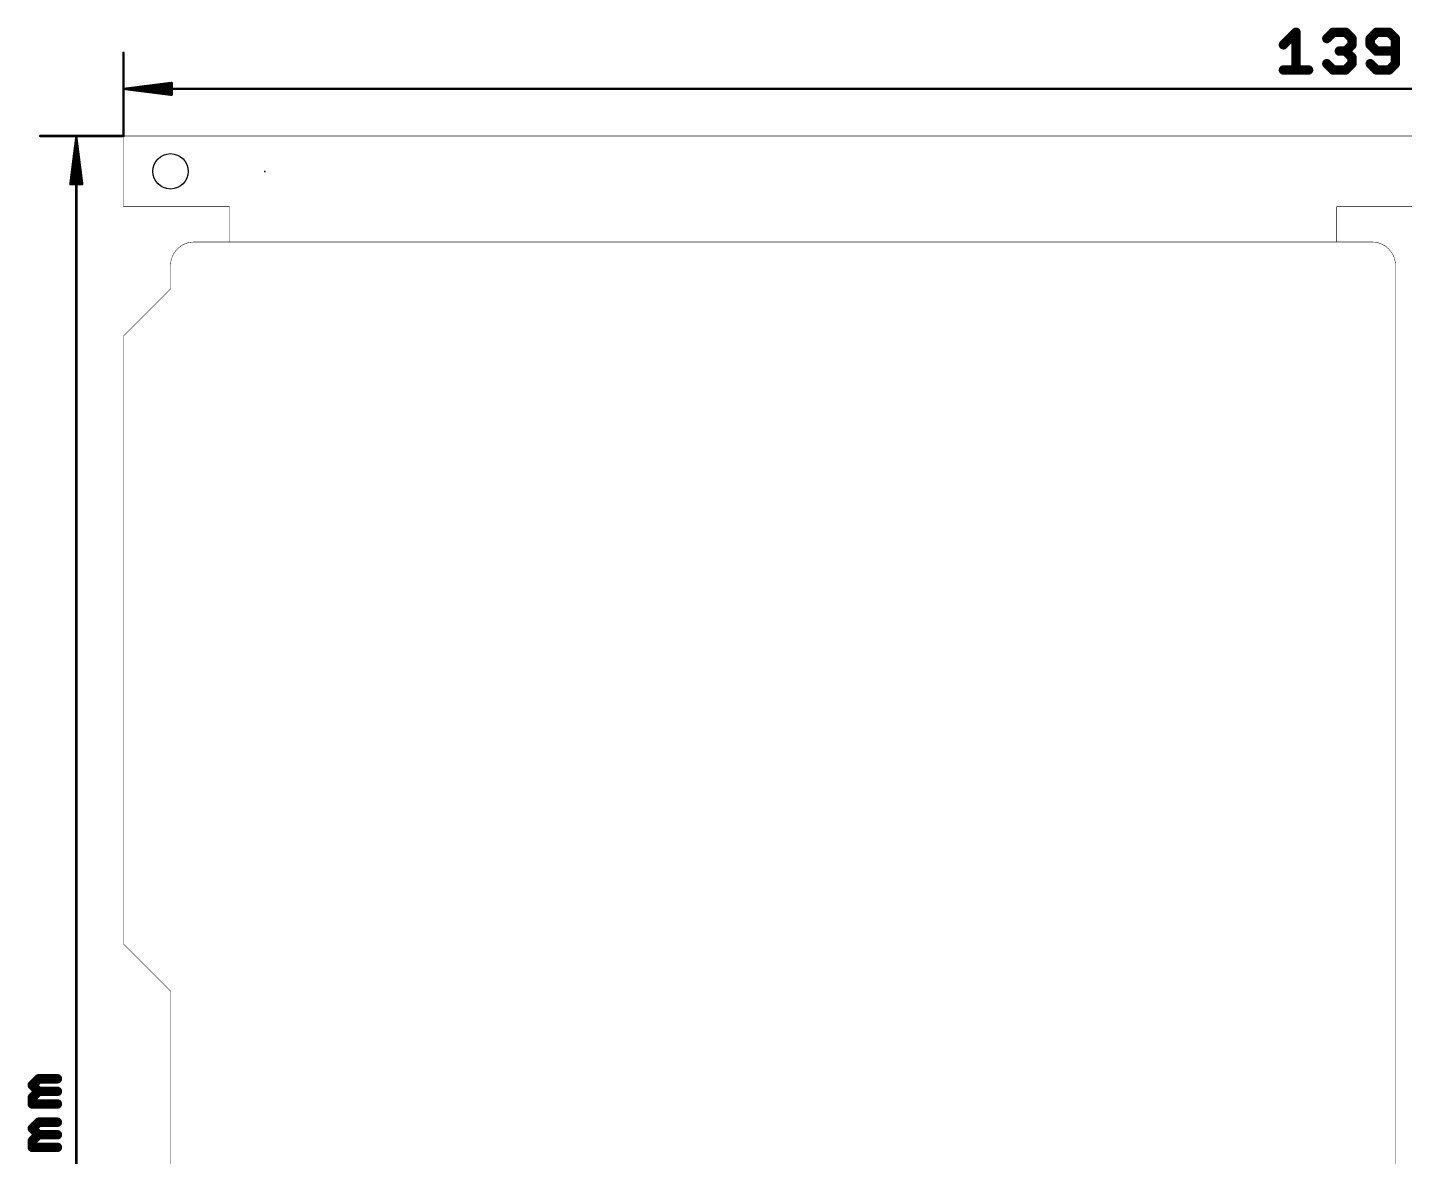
# Model space of a CAD drawing. Extents: x -6 to 140, y -6 to 118.
# Drawn here: x -5.2 to 69.1, y 57.4 to 118.2 of the extents above; entities that cross this region are included whole.
import ezdxf

# ---------------------------------------------------------------- set-up
doc = ezdxf.new("R2010")
doc.units = 0
for name, color, linetype in [('20', 214, 'CONTINUOUS'), ('23', 178, 'CONTINUOUS'), ('50', 251, 'CONTINUOUS')]:
    doc.layers.add(name, color=color, linetype=linetype)

msp = doc.modelspace()

# ---------------------------------------------------------------- linework, layer by layer
at = {"layer": '20'}
for points, const_width in [([(3.81, 106.68, 0.4142), (2.54, 105.41)], 0.0254), ([(3.81, 106.6864, 1), (3.81, 106.6737)], 0.0127), ([(3.81, 106.6737, 1), (3.81, 106.6864)], 0.0127), ([(68.58, 105.41, 0.4142), (67.31, 106.68)], 0.0254), ([(67.31, 106.6864, 1), (67.31, 106.6737)], 0.0127), ([(67.31, 106.6737, 1), (67.31, 106.6864)], 0.0127), ([(2.5463, 105.41, 1), (2.5337, 105.41)], 0.0127), ([(2.5337, 105.41, 1), (2.5463, 105.41)], 0.0127), ([(68.5863, 105.41, 1), (68.5737, 105.41)], 0.0127), ([(68.5737, 105.41, 1), (68.5863, 105.41)], 0.0127), ([(2.5337, 104.14, 1), (2.5463, 104.14)], 0.0127), ([(2.5445, 104.1355, 1), (2.5355, 104.1445)], 0.0127), ([(0.0064, 101.6, 1), (-0.0064, 101.6)], 0.0127), ([(-0.0045, 101.6045, 1), (0.0045, 101.5955)], 0.0127), ([(-0.0064, 68.834, 1), (0.0064, 68.834)], 0.0127), ([(0.0045, 68.8385, 1), (-0.0045, 68.8295)], 0.0127), ([(2.5463, 66.294, 1), (2.5337, 66.294)], 0.0127), ([(2.5355, 66.2895, 1), (2.5445, 66.2985)], 0.0127)]:
    msp.add_lwpolyline(points, format="xyb", dxfattribs=dict(at, const_width=const_width))
at = {"layer": '20', "const_width": 0.0254}
for points in [[(67.31, 106.68), (3.81, 106.68)], [(2.54, 104.14), (2.54, 105.41)], [(68.58, 105.41), (68.58, 54.61)], [(0, 101.6), (2.54, 104.14)], [(0, 68.834), (0, 101.6)], [(2.54, 66.294), (0, 68.834)], [(2.54, 55.88), (2.54, 66.294)]]:
    msp.add_lwpolyline(points, dxfattribs=at)
at = {"layer": '20'}
msp.add_circle((2.54, 110.49), 0.9525, dxfattribs=at)
at = {"layer": '23'}
msp.add_point((7.62, 110.49), dxfattribs=at)
at = {"layer": '50'}
for points, const_width in [([(62.5349, 117.3098), (63.2128, 117.9877)], 0.508), ([(63.2128, 117.9877), (63.2128, 115.954)], 0.508), ([(64.8737, 117.6488), (65.2126, 117.9877)], 0.508), ([(65.2126, 117.9877), (65.8905, 117.9877)], 0.508), ([(65.8905, 117.9877), (66.2295, 117.6488)], 0.508), ([(67.5514, 117.9877), (67.2125, 117.6488)], 0.508), ([(68.2293, 117.9877), (67.5514, 117.9877)], 0.508), ([(68.5683, 117.6488), (68.2293, 117.9877)], 0.508), ([(66.2295, 117.3098), (65.8905, 116.9709)], 0.508), ([(66.2295, 117.6488), (66.2295, 117.3098)], 0.508), ([(67.2125, 117.6488), (67.2125, 117.3098)], 0.508), ([(67.2125, 117.3098), (67.5514, 116.9709)], 0.508), ([(68.5683, 116.293), (68.5683, 117.6488)], 0.508), ([(0, 112.395), (0, 116.885)], 0.13), ([(65.2126, 115.954), (64.8737, 116.293)], 0.508), ([(65.8905, 116.9709), (65.5516, 116.9709)], 0.508), ([(65.8905, 116.9709), (66.2295, 116.6319)], 0.508), ([(66.2295, 116.293), (65.8905, 115.954)], 0.508), ([(66.2295, 116.6319), (66.2295, 116.293)], 0.508), ([(67.2125, 116.293), (67.5514, 115.954)], 0.508), ([(67.5514, 116.9709), (68.5683, 116.9709)], 0.508), ([(68.2293, 115.954), (68.5683, 116.293)], 0.508), ([(62.5349, 115.954), (63.8907, 115.954)], 0.508), ([(65.8905, 115.954), (65.2126, 115.954)], 0.508), ([(67.5514, 115.954), (68.2293, 115.954)], 0.508), ([(0.065, 114.935), (2.6, 115.2542)], 0.13), ([(0.065, 114.935), (2.6, 115.195)], 0.13), ([(0.065, 114.935), (2.6, 115.065)], 0.13), ([(2.6, 115.2542), (2.6, 114.6158)], 0.13), ([(0.065, 114.935), (139.635, 114.935)], 0.13), ([(2.6, 114.6158), (0.065, 114.935)], 0.13), ([(2.6, 114.805), (0.065, 114.935)], 0.13), ([(2.6, 114.675), (0.065, 114.935)], 0.13), ([(0, 112.395), (-4.49, 112.395)], 0.13), ([(-2.54, 112.33), (-2.8592, 109.795)], 0.13), ([(-2.54, 112.33), (-2.8, 109.795)], 0.13), ([(-2.54, 112.33), (-2.67, 109.795)], 0.13), ([(-2.54, 112.33), (-2.54, -5.65)], 0.13), ([(-2.2208, 109.795), (-2.54, 112.33)], 0.13), ([(-2.41, 109.795), (-2.54, 112.33)], 0.13), ([(-2.28, 109.795), (-2.54, 112.33)], 0.13), ([(0, 108.585), (0, 112.395)], 0.0254), ([(0, 112.395), (139.7, 112.395)], 0.0254), ([(-2.8592, 109.795), (-2.2208, 109.795)], 0.13), ([(5.715, 108.585), (0, 108.585)], 0.0254), ([(5.715, 106.68), (5.715, 108.585)], 0.0254), ([(65.405, 106.68), (65.405, 108.585)], 0.0254), ([(65.405, 108.585), (76.835, 108.585)], 0.0254), ([(-4.9148, 61.2308), (-4.5759, 61.5698)], 0.508), ([(-4.5759, 61.5698), (-3.559, 61.5698)], 0.508), ([(-4.5759, 60.8919), (-4.9148, 61.2308)], 0.508), ([(-4.9148, 60.5529), (-4.5759, 60.8919)], 0.508), ([(-4.5759, 60.8919), (-3.559, 60.8919)], 0.508), ([(-4.9148, 60.214), (-4.9148, 60.5529)], 0.508), ([(-3.559, 60.214), (-4.9148, 60.214)], 0.508), ([(-4.9148, 58.892), (-4.5759, 59.231)], 0.508), ([(-4.5759, 59.231), (-3.559, 59.231)], 0.508), ([(-4.5759, 58.5531), (-4.9148, 58.892)], 0.508), ([(-4.9148, 58.2141), (-4.5759, 58.5531)], 0.508), ([(-4.5759, 58.5531), (-3.559, 58.5531)], 0.508), ([(-4.9148, 57.8752), (-4.9148, 58.2141)], 0.508), ([(-3.559, 57.8752), (-4.9148, 57.8752)], 0.508)]:
    msp.add_lwpolyline(points, dxfattribs=dict(at, const_width=const_width))
for points, const_width in [([(63.3398, 117.9877, 1), (63.0858, 117.9877)], 0.254), ([(63.3026, 117.8979, 1), (63.123, 118.0775)], 0.254), ([(65.2126, 118.1147, 1), (65.2126, 117.8607)], 0.254), ([(65.3024, 117.8979, 1), (65.1228, 118.0775)], 0.254), ([(65.9803, 118.0775, 1), (65.8007, 117.8979)], 0.254), ([(65.8905, 117.8607, 1), (65.8905, 118.1147)], 0.254), ([(67.5514, 118.1147, 1), (67.5514, 117.8607)], 0.254), ([(67.6412, 117.8979, 1), (67.4616, 118.0775)], 0.254), ([(68.3191, 118.0775, 1), (68.1395, 117.8979)], 0.254), ([(68.2293, 117.8607, 1), (68.2293, 118.1147)], 0.254), ([(62.4451, 117.3996, 1), (62.6247, 117.22)], 0.254), ([(64.7839, 117.7386, 1), (64.9635, 117.559)], 0.254), ([(66.3565, 117.6488, 1), (66.1025, 117.6488)], 0.254), ([(66.1025, 117.3098, 1), (66.3565, 117.3098)], 0.254), ([(66.1397, 117.559, 1), (66.3193, 117.7386)], 0.254), ([(66.3193, 117.22, 1), (66.1397, 117.3996)], 0.254), ([(67.3395, 117.6488, 1), (67.0855, 117.6488)], 0.254), ([(67.1227, 117.7386, 1), (67.3023, 117.559)], 0.254), ([(67.3023, 117.3996, 1), (67.1227, 117.22)], 0.254), ([(67.0855, 117.3098, 1), (67.3395, 117.3098)], 0.254), ([(68.6953, 117.6488, 1), (68.4413, 117.6488)], 0.254), ([(68.4785, 117.559, 1), (68.6581, 117.7386)], 0.254), ([(0.0325, 116.885, 1), (-0.0325, 116.885)], 0.065), ([(64.9635, 116.3828, 1), (64.7839, 116.2032)], 0.254), ([(65.5516, 117.0979, 1), (65.5516, 116.8439)], 0.254), ([(65.9803, 117.0607, 1), (65.8007, 116.8811)], 0.254), ([(65.8007, 117.0607, 1), (65.9803, 116.8811)], 0.254), ([(65.8905, 116.8439, 1), (65.8905, 117.0979)], 0.254), ([(66.3565, 116.6319, 1), (66.1025, 116.6319)], 0.254), ([(66.1397, 116.5421, 1), (66.3193, 116.7217)], 0.254), ([(66.3193, 116.2032, 1), (66.1397, 116.3828)], 0.254), ([(67.3023, 116.3828, 1), (67.1227, 116.2032)], 0.254), ([(67.5514, 117.0979, 1), (67.5514, 116.8439)], 0.254), ([(67.4616, 116.8811, 1), (67.6412, 117.0607)], 0.254), ([(68.6581, 116.2032, 1), (68.4785, 116.3828)], 0.254), ([(68.5683, 116.8439, 1), (68.5683, 117.0979)], 0.254), ([(62.5349, 116.081, 1), (62.5349, 115.827)], 0.254), ([(63.0858, 115.954, 1), (63.3398, 115.954)], 0.254), ([(63.8907, 115.827, 1), (63.8907, 116.081)], 0.254), ([(65.2126, 116.081, 1), (65.2126, 115.827)], 0.254), ([(65.1228, 115.8642, 1), (65.3024, 116.0438)], 0.254), ([(65.8007, 116.0438, 1), (65.9803, 115.8642)], 0.254), ([(65.8905, 115.827, 1), (65.8905, 116.081)], 0.254), ([(66.1025, 116.293, 1), (66.3565, 116.293)], 0.254), ([(67.5514, 116.081, 1), (67.5514, 115.827)], 0.254), ([(67.4616, 115.8642, 1), (67.6412, 116.0438)], 0.254), ([(68.1395, 116.0438, 1), (68.3191, 115.8642)], 0.254), ([(68.2293, 115.827, 1), (68.2293, 116.081)], 0.254), ([(68.4413, 116.293, 1), (68.6953, 116.293)], 0.254), ([(2.6325, 115.2542, 1), (2.5675, 115.2542)], 0.065), ([(2.6041, 115.222, 1), (2.5959, 115.2865)], 0.065), ([(2.6033, 115.1627, 1), (2.5967, 115.2273)], 0.065), ([(2.6017, 115.0325, 1), (2.5983, 115.0975)], 0.065), ([(0.065, 114.9675, 1), (0.065, 114.9025)], 0.065), ([(0.0691, 114.9672, 1), (0.0609, 114.9028)], 0.065), ([(0.0633, 114.9675, 1), (0.0667, 114.9025)], 0.065), ([(0.0667, 114.9675, 1), (0.0633, 114.9025)], 0.065), ([(0.0683, 114.9673, 1), (0.0617, 114.9027)], 0.065), ([(0.0617, 114.9673, 1), (0.0683, 114.9027)], 0.065), ([(0.0609, 114.9672, 1), (0.0691, 114.9028)], 0.065), ([(2.5675, 114.6158, 1), (2.6325, 114.6158)], 0.065), ([(2.5959, 114.5835, 1), (2.6041, 114.648)], 0.065), ([(2.5967, 114.6427, 1), (2.6033, 114.7073)], 0.065), ([(2.5983, 114.7725, 1), (2.6017, 114.8375)], 0.065), ([(-4.49, 112.4275, 1), (-4.49, 112.3625)], 0.065), ([(-2.5075, 112.33, 1), (-2.5725, 112.33)], 0.065), ([(-2.5078, 112.3341, 1), (-2.5722, 112.3259)], 0.065), ([(-2.5075, 112.3283, 1), (-2.5725, 112.3317)], 0.065), ([(-2.5075, 112.3317, 1), (-2.5725, 112.3283)], 0.065), ([(-2.5077, 112.3333, 1), (-2.5723, 112.3267)], 0.065), ([(-2.5077, 112.3267, 1), (-2.5723, 112.3333)], 0.065), ([(-2.5078, 112.3259, 1), (-2.5722, 112.3341)], 0.065), ([(-0.0325, 112.395, 1), (0.0325, 112.395)], 0.065), ([(0, 112.3625, 1), (0, 112.4275)], 0.065), ([(0.0064, 112.395, 1), (-0.0064, 112.395)], 0.0127), ([(0, 112.4014, 1), (0, 112.3887)], 0.0127), ([(-2.8592, 109.8275, 1), (-2.8592, 109.7625)], 0.065), ([(-2.2208, 109.7625, 1), (-2.2208, 109.8275)], 0.065), ([(-2.8915, 109.7991, 1), (-2.827, 109.7909)], 0.065), ([(-2.8323, 109.7983, 1), (-2.7677, 109.7917)], 0.065), ([(-2.7025, 109.7967, 1), (-2.6375, 109.7933)], 0.065), ([(-2.4425, 109.7933, 1), (-2.3775, 109.7967)], 0.065), ([(-2.3123, 109.7917, 1), (-2.2477, 109.7983)], 0.065), ([(-2.253, 109.7909, 1), (-2.1885, 109.7991)], 0.065), ([(-0.0064, 108.585, 1), (0.0064, 108.585)], 0.0127), ([(0, 108.5914, 1), (0, 108.5787)], 0.0127), ([(5.7214, 108.585, 1), (5.7086, 108.585)], 0.0127), ([(5.715, 108.5787, 1), (5.715, 108.5914)], 0.0127), ([(65.405, 108.5914, 1), (65.405, 108.5787)], 0.0127), ([(65.4113, 108.585, 1), (65.3987, 108.585)], 0.0127), ([(5.7086, 106.68, 1), (5.7214, 106.68)], 0.0127), ([(65.3987, 106.68, 1), (65.4113, 106.68)], 0.0127), ([(-4.5759, 61.6968, 1), (-4.5759, 61.4428)], 0.254), ([(-4.4861, 61.48, 1), (-4.6657, 61.6596)], 0.254), ([(-3.559, 61.4428, 1), (-3.559, 61.6968)], 0.254), ([(-4.825, 61.3206, 1), (-5.0046, 61.141)], 0.254), ([(-5.0046, 61.3206, 1), (-4.825, 61.141)], 0.254), ([(-4.5759, 61.0189, 1), (-4.5759, 60.7649)], 0.254), ([(-4.4861, 60.8021, 1), (-4.6657, 60.9817)], 0.254), ([(-4.6657, 60.8021, 1), (-4.4861, 60.9817)], 0.254), ([(-3.559, 60.7649, 1), (-3.559, 61.0189)], 0.254), ([(-4.7878, 60.5529, 1), (-5.0418, 60.5529)], 0.254), ([(-5.0046, 60.6427, 1), (-4.825, 60.4631)], 0.254), ([(-4.9148, 60.341, 1), (-4.9148, 60.087)], 0.254), ([(-5.0418, 60.214, 1), (-4.7878, 60.214)], 0.254), ([(-3.559, 60.087, 1), (-3.559, 60.341)], 0.254), ([(-4.5759, 59.358, 1), (-4.5759, 59.104)], 0.254), ([(-4.4861, 59.1412, 1), (-4.6657, 59.3208)], 0.254), ([(-3.559, 59.104, 1), (-3.559, 59.358)], 0.254), ([(-4.825, 58.9818, 1), (-5.0046, 58.8022)], 0.254), ([(-5.0046, 58.9818, 1), (-4.825, 58.8022)], 0.254), ([(-4.5759, 58.6801, 1), (-4.5759, 58.4261)], 0.254), ([(-4.4861, 58.4633, 1), (-4.6657, 58.6429)], 0.254), ([(-4.6657, 58.4633, 1), (-4.4861, 58.6429)], 0.254), ([(-3.559, 58.4261, 1), (-3.559, 58.6801)], 0.254), ([(-4.7878, 58.2141, 1), (-5.0418, 58.2141)], 0.254), ([(-5.0046, 58.3039, 1), (-4.825, 58.1243)], 0.254), ([(-4.9148, 58.0022, 1), (-4.9148, 57.7482)], 0.254), ([(-5.0418, 57.8752, 1), (-4.7878, 57.8752)], 0.254), ([(-3.559, 57.7482, 1), (-3.559, 58.0022)], 0.254)]:
    msp.add_lwpolyline(points, format="xyb", dxfattribs=dict(at, const_width=const_width))

doc.saveas('drawing.dxf')
